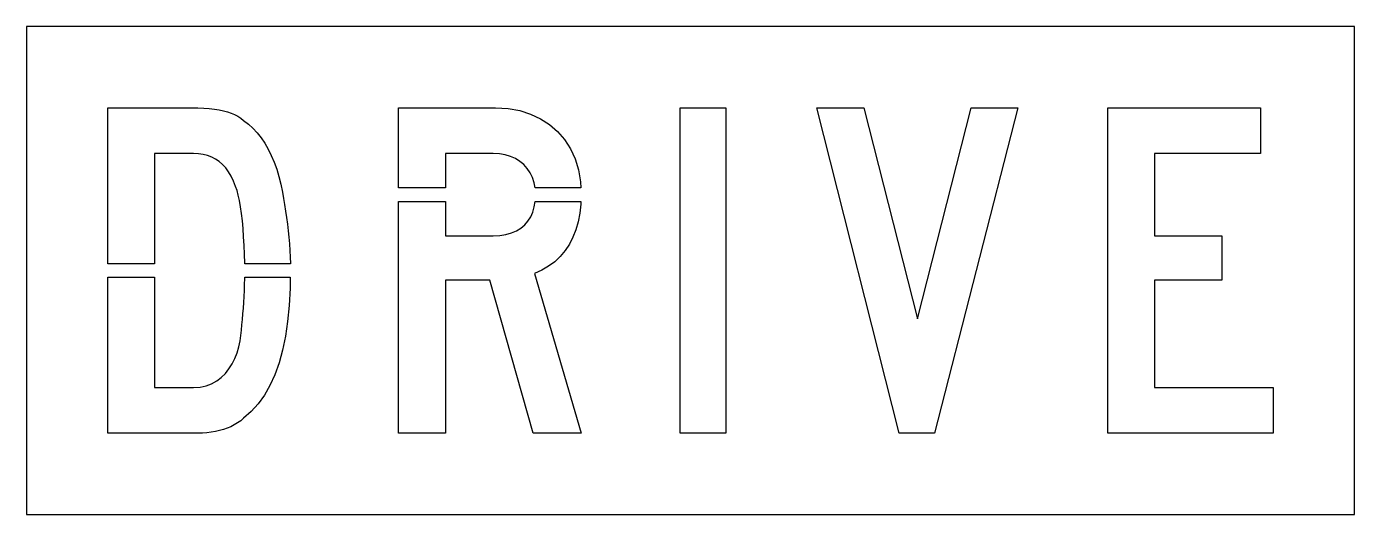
# Model space of a CAD drawing. Extents: x 0 to 49, y 0 to 18.
import ezdxf

# ---------------------------------------------------------------- set-up
doc = ezdxf.new("R2010")
doc.units = 0
doc.layers.add('CUT', color=7, linetype='Continuous')
doc.layers.add('OUTSIDE', color=1, linetype='Continuous')

msp = doc.modelspace()

# ---------------------------------------------------------------- linework, layer by layer
at = {"layer": 'CUT'}
for points in [[(8.0112, 10.242), (7.9896, 10.5444), (7.9632, 10.8312), (7.932, 11.1012), (7.896, 11.3508), (7.8564, 11.5776), (7.8132, 11.7792), (7.7664, 11.952), (7.716, 12.0948), (7.6368, 12.2952), (7.5504, 12.4776), (7.4544, 12.6408), (7.3488, 12.786), (7.2348, 12.912), (7.11, 13.0212), (6.9768, 13.1124), (6.8328, 13.1868), (6.6792, 13.2432), (6.516, 13.284), (6.342, 13.308), (6.1572, 13.3152), (4.7256, 13.3152), (4.7256, 9.251), (3, 9.251), (3, 15), (6.0732, 15), (6.3156, 14.9976), (6.5388, 14.9892), (6.7428, 14.9748), (6.9312, 14.9544), (7.104, 14.928), (7.2624, 14.8944), (7.41, 14.8548), (7.5456, 14.8068), (7.6716, 14.7516), (7.7904, 14.688), (7.9032, 14.6172), (8.01, 14.5368), (8.1852, 14.4024), (8.3496, 14.25), (8.5068, 14.0808), (8.6532, 13.896), (8.7888, 13.6956), (8.916, 13.4784), (9.0312, 13.248), (9.1356, 13.002), (9.2304, 12.7428), (9.312, 12.4692), (9.3828, 12.1836), (9.4416, 11.8848), (9.4824, 11.6604), (9.522, 11.43), (9.5592, 11.1936), (9.5928, 10.9548), (9.624, 10.7124), (9.6528, 10.4688), (9.6768, 10.224), (9.6972, 9.978), (9.714, 9.7344), (9.726, 9.4932), (9.7344, 9.2556), (9.7344, 9.251), (8.0498, 9.251), (8.0496, 9.2724), (8.0424, 9.6036), (8.0292, 9.9276)], [(18.4765, 12.7644), (18.3505, 12.9048), (18.2041, 13.0272), (18.0397, 13.1292), (17.8585, 13.2096), (17.6605, 13.2684), (17.4493, 13.3032), (17.2237, 13.3152), (15.4549, 13.3152), (15.4549, 12.0506), (13.7293, 12.0506), (13.7293, 15), (17.3077, 15), (17.7685, 14.9736), (18.1993, 14.898), (18.6001, 14.772), (18.9685, 14.6004), (19.3021, 14.3844), (19.5973, 14.1264), (19.8541, 13.8276), (20.0677, 13.4904), (20.2393, 13.1172), (20.3629, 12.7092), (20.4397, 12.27), (20.452, 12.0506), (18.7634, 12.0506), (18.7309, 12.234), (18.6685, 12.4272), (18.5833, 12.6048)], [(25.805, 3), (24.1214, 3), (24.1214, 15), (25.805, 15)], [(30.8919, 15), (32.8719, 7.2108), (34.8507, 15), (36.5763, 15), (33.5031, 3), (32.1975, 3), (29.1663, 15)], [(45.5368, 13.3152), (41.6212, 13.3152), (41.6212, 10.284), (44.1052, 10.284), (44.1052, 8.6424), (41.6212, 8.6424), (41.6212, 4.6848), (46, 4.6848), (46, 3), (39.8956, 3), (39.8956, 15), (45.5368, 15)], [(15.4549, 11.5486), (15.4549, 10.284), (17.2237, 10.284), (17.4661, 10.296), (17.6905, 10.3296), (17.8933, 10.3848), (18.0769, 10.4616), (18.2401, 10.56), (18.3817, 10.6788), (18.5029, 10.818), (18.6025, 10.9764), (18.6805, 11.1552), (18.7369, 11.352), (18.7677, 11.5486), (20.4575, 11.5486), (20.4541, 11.4504), (20.4169, 11.1168), (20.3557, 10.8012), (20.2705, 10.5036), (20.1613, 10.2264), (20.0293, 9.9684), (19.8721, 9.732), (19.6921, 9.5172), (19.4893, 9.3252), (19.2625, 9.1572), (19.0117, 9.0132), (18.7393, 8.8944), (20.4661, 3), (18.6973, 3), (17.0977, 8.6424), (15.4549, 8.6424), (15.4549, 3), (13.7293, 3), (13.7293, 11.5486)], [(9.3156, 5.5896), (9.1608, 5.1564), (8.982, 4.7604), (8.7768, 4.4028), (8.5476, 4.0812), (8.292, 3.7968), (8.01, 3.5472), (7.902, 3.4572), (7.7856, 3.3756), (7.6644, 3.3024), (7.536, 3.2376), (7.4028, 3.18), (7.2624, 3.132), (7.1184, 3.0912), (6.9684, 3.0576), (6.8136, 3.0324), (6.6552, 3.0144), (6.492, 3.0036), (6.3264, 3), (3, 3), (3, 8.749), (4.7256, 8.749), (4.7256, 4.6848), (6.1572, 4.6848), (6.4008, 4.7004), (6.6252, 4.7472), (6.8304, 4.824), (7.0164, 4.926), (7.1856, 5.052), (7.3368, 5.1996), (7.47, 5.3676), (7.5864, 5.5512), (7.6848, 5.7504), (7.7676, 5.9616), (7.8336, 6.1824), (7.884, 6.4104), (7.9044, 6.6012), (7.926, 6.7968), (7.9452, 6.9948), (7.9644, 7.1964), (7.9836, 7.4016), (7.9992, 7.6104), (8.0148, 7.8228), (8.0268, 8.0388), (8.0376, 8.2584), (8.046, 8.4804), (8.0508, 8.7072), (8.051, 8.749), (9.7319, 8.749), (9.7248, 8.3472), (9.69, 7.7148), (9.6324, 7.1232), (9.5508, 6.5724), (9.4452, 6.0612)]]:
    msp.add_lwpolyline(points, close=True, dxfattribs=at)
at = {"layer": 'OUTSIDE'}
msp.add_lwpolyline([(0, 0), (49, 0), (49, 18), (0, 18)], close=True, dxfattribs=at)

doc.saveas('drawing.dxf')
